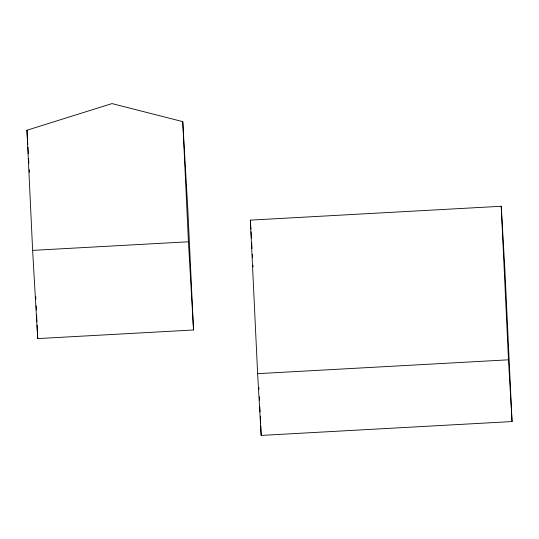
<?xml version="1.0" encoding="UTF-8"?>
<svg xmlns="http://www.w3.org/2000/svg" width="539" height="539" viewBox="0 0 539 539"><rect width="100%" height="100%" fill="white"/><g stroke="black" fill="none" stroke-linecap="round" stroke-linejoin="round"><path stroke-width="0.81" d="M26.95 130.236L111.984 103.589L182.761 121.632L187.848 209.833L193.528 329.983L37.717 338.586L32.63 250.379L26.95 130.236L27.772 144.513M250.359 220.121L501.23 206.269L504.794 268.011L512.05 421.559L261.179 435.411L257.622 373.668L250.359 220.121L250.891 229.297M32.63 250.379L188.441 241.775L182.761 121.632M257.622 373.668L508.493 359.816L501.23 206.269M508.493 359.816L512.05 421.559M251.033 231.804L251.417 238.474M251.659 242.651L251.996 248.486M252.333 254.327L252.528 257.669M252.959 265.175L253.054 266.845M188.441 241.775L193.528 329.983M27.92 147.032L28.304 153.756M28.594 158.796L28.836 162.994M29.227 169.718L29.369 172.237M258.922 387.581L258.996 389.259M259.353 396.812L259.515 400.167M259.832 406.884L260.067 411.917M260.27 416.108L260.627 423.661M260.701 425.338L261.179 435.411M35.729 296.578L35.85 299.098M36.167 305.815L36.362 310.019M36.605 315.059L36.921 321.783M37.076 325.145L37.717 338.586"/></g></svg>
